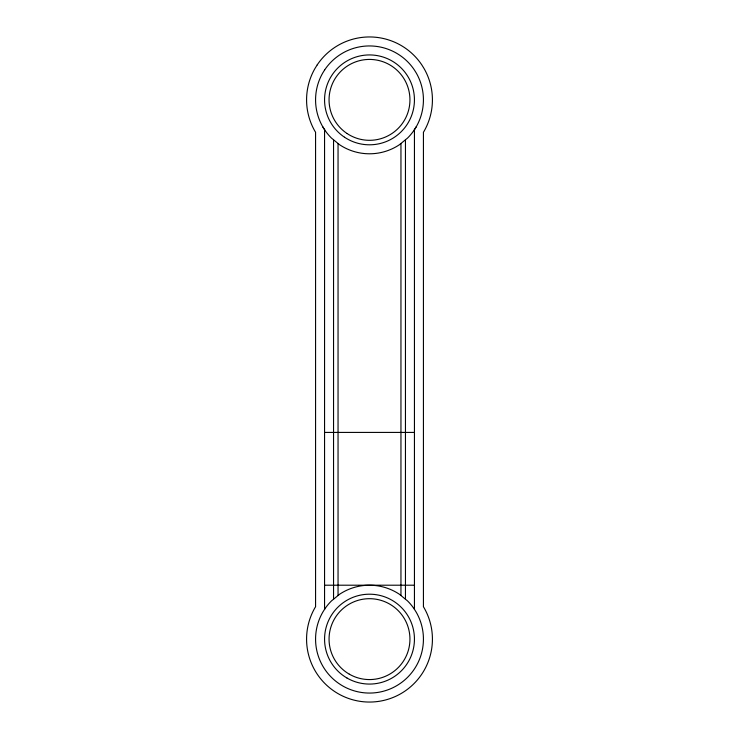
<?xml version="1.0" encoding="UTF-8"?>
<svg xmlns="http://www.w3.org/2000/svg" width="739" height="739" viewBox="0 0 739 739"><rect width="100%" height="100%" fill="white"/><g stroke="black" fill="none" stroke-linecap="round" stroke-linejoin="round"><path stroke-width="1.11" d="M414.339 129.833L416.205 126.831M324.56 432.417L414.44 432.417M324.56 585.205L414.44 585.205M322.795 126.831L324.661 129.833M414.44 129.667L414.44 609.333M405.452 140.04L405.452 598.959M400.954 143.634L400.954 595.366M338.046 143.634L338.046 595.366M333.548 140.04L333.548 598.959M324.56 129.667L324.56 609.333M317.188 64.912L315.008 68.413A62.917 62.917 0 0 0 315.008 131.33L315.571 132.235L315.571 606.765L315.008 607.67A62.917 62.917 0 0 0 369.5 702.05A62.917 62.917 0 0 0 423.992 607.67L423.429 606.765L423.429 132.235L423.992 131.33A62.917 62.917 0 0 0 423.992 68.413L421.812 64.912A62.917 62.917 0 0 0 317.188 64.912M324.661 69.909L322.795 72.902A53.929 53.929 0 0 0 331.368 137.999L339.543 144.705A53.929 53.929 0 0 0 399.457 144.705L407.632 137.999A53.929 53.929 0 0 0 416.205 72.902L414.339 69.909A53.929 53.929 0 0 0 324.661 69.909M324.661 609.167L322.795 612.169A53.929 53.929 0 0 0 369.5 693.062A53.929 53.929 0 0 0 416.205 612.169L414.339 609.167A53.929 53.929 0 0 0 407.632 601.001L399.457 594.295A53.929 53.929 0 0 0 339.543 594.295L331.368 601.001A53.929 53.929 0 0 0 324.661 609.167M347.034 133.5A40.442 40.442 0 0 0 409.859 102.518A40.442 40.442 0 0 0 351.616 63.591A40.442 40.442 0 0 0 347.034 133.5M344.531 137.232A44.94 44.94 0 0 0 414.339 102.804A44.94 44.94 0 0 0 349.621 59.563A44.94 44.94 0 0 0 344.531 137.232M349.279 674.153A40.442 40.442 0 0 0 409.942 639.133A40.442 40.442 0 0 0 349.279 604.105A40.442 40.442 0 0 0 349.279 674.153M347.034 678.051A44.94 44.94 0 0 0 414.44 639.133A44.94 44.94 0 0 0 347.034 600.216A44.94 44.94 0 0 0 347.034 678.051"/></g></svg>
